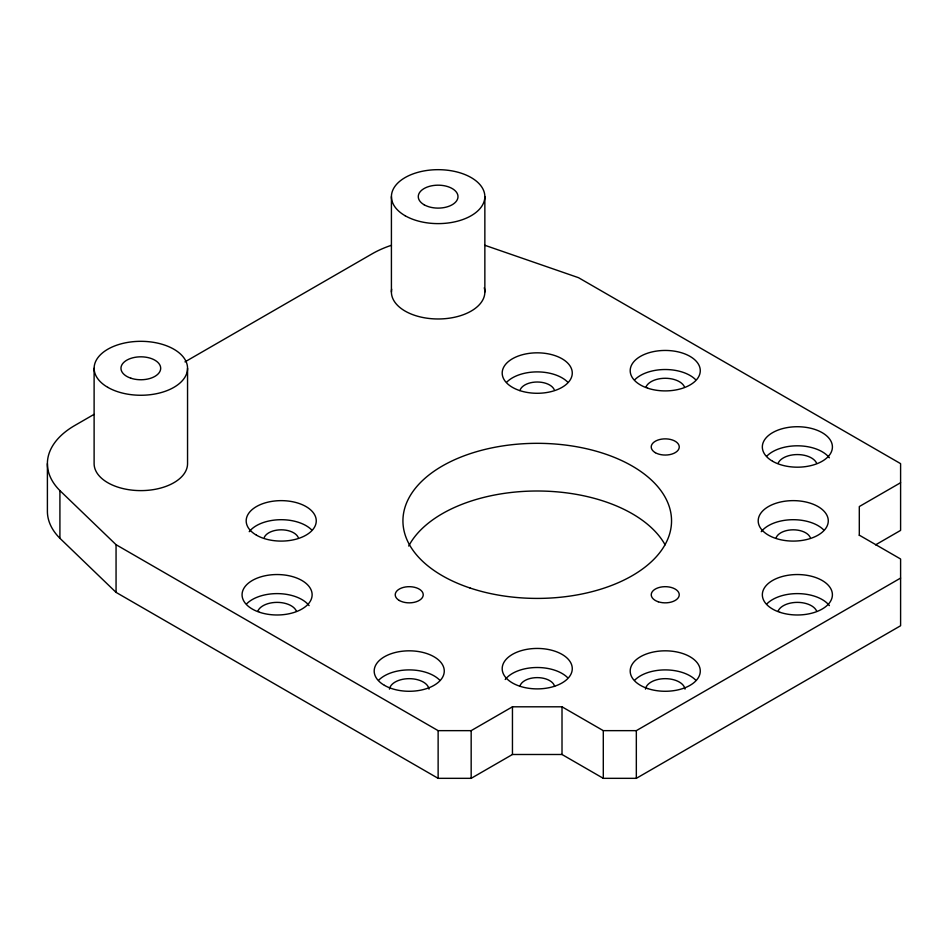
<?xml version="1.0" encoding="UTF-8"?>
<svg xmlns="http://www.w3.org/2000/svg" width="948" height="948" viewBox="0 0 948 948"><rect width="100%" height="100%" fill="white"/><g stroke="black" fill="none" stroke-linecap="round" stroke-linejoin="round"><path stroke-width="1.42" d="M93.982 414.406L74.762 425.498A93.437 53.941 0 0 0 59.914 490.614L59.914 538.298L116.059 592.381L438.13 778.332L471.168 778.332L512.453 754.49L562.01 754.49L603.295 778.332L636.333 778.332L900.6 625.751L900.6 559L859.303 535.17M184.967 361.875L372.066 253.863A93.437 53.941 0 0 1 391.417 245.283M59.914 490.614L116.059 544.697L438.13 730.647L471.168 730.647L512.453 706.805L562.01 706.805L603.295 730.647L636.333 730.647L900.6 578.079M900.6 482.722L859.303 506.552L859.303 535.454M875.573 544.851L900.6 530.394L900.6 463.643L578.529 277.693L484.855 245.283M636.333 730.647L636.333 778.332M603.295 730.647L603.295 778.332M562.01 706.805L562.01 754.49M512.453 706.805L512.453 754.49M484.855 196.639L484.855 291.996M471.168 730.647L471.168 778.332M438.13 730.647L438.13 778.332M391.417 196.639L391.417 291.996M187.55 368.286L187.55 463.643A46.713 26.971 0 0 1 140.837 490.614A46.713 26.971 0 0 1 94.113 463.643L94.113 368.286M116.059 544.697L116.059 592.381M47.4 463.643L47.4 511.328A93.437 53.941 0 0 0 59.914 538.298M767.027 455.917A35.04 20.228 0 0 1 799.2 445.833A35.04 20.228 0 0 1 829.381 457.801M761.232 531.698A35.04 20.228 0 0 1 791.414 519.729A35.04 20.228 0 0 1 823.587 529.814M778.19 463.062A19.849 11.459 0 0 1 797.375 454.566A19.849 11.459 0 0 1 816.548 463.062M520.31 389.51A17.514 10.12 0 0 1 537.232 382.008A17.514 10.12 0 0 1 554.153 389.51M519.871 686.376A17.514 10.12 0 0 1 537.303 677.619A17.514 10.12 0 0 1 554.616 686.459M264.302 537.315A17.514 10.12 0 0 1 281.224 529.814A17.514 10.12 0 0 1 298.146 537.315M776.317 537.315A17.514 10.12 0 0 1 793.239 529.814A17.514 10.12 0 0 1 810.161 537.315M646.062 386.772A19.849 11.459 0 0 1 665.235 378.276A19.849 11.459 0 0 1 684.42 386.772M634.899 680.012A35.04 20.228 0 0 1 695.583 680.012M767.027 603.722A35.04 20.228 0 0 1 799.2 593.638A35.04 20.228 0 0 1 829.381 605.606M778.19 610.868A19.849 11.459 0 0 1 797.375 602.371A19.849 11.459 0 0 1 816.548 610.868M645.458 689.125A19.849 11.459 0 0 1 665.235 678.661A19.849 11.459 0 0 1 685.013 689.125M408.707 546.036A134.308 77.546 0 0 1 536.13 491.005A134.308 77.546 0 0 1 665.105 544.827M634.899 379.627A35.04 20.228 0 0 1 695.583 379.627M249.217 531.698A35.04 20.228 0 0 1 279.387 519.729A35.04 20.228 0 0 1 311.572 529.814M506.896 382.008A35.04 20.228 0 0 1 567.579 382.008M505.225 679.503A35.04 20.228 0 0 1 535.407 667.534A35.04 20.228 0 0 1 567.579 677.619M389.45 689.125A19.849 11.459 0 0 1 409.228 678.661A19.849 11.459 0 0 1 429.006 689.125M378.88 680.012A35.04 20.228 0 0 1 439.576 680.012M246.753 603.722A35.04 20.228 0 0 1 278.925 593.638A35.04 20.228 0 0 1 309.095 605.606M257.915 610.868A19.849 11.459 0 0 1 277.1 602.371A19.849 11.459 0 0 1 296.274 610.868M484.274 287.777A46.713 26.971 0 0 1 439.362 318.966A46.713 26.971 0 0 1 391.666 289.187M775.725 538.381A35.04 20.228 0 0 0 828.279 520.867A35.04 20.228 0 0 0 775.725 503.341A35.04 20.228 0 0 0 775.725 538.381M772.596 461.261A35.04 20.228 0 0 0 831.218 452.196A35.04 20.228 0 0 0 788.298 427.418A35.04 20.228 0 0 0 772.596 461.261M655.329 452.682A14.019 8.094 0 0 0 678.78 449.056A14.019 8.094 0 0 0 661.609 439.137A14.019 8.094 0 0 0 655.329 452.682M647.721 688.568A35.04 20.228 0 0 0 700.276 671.054A35.04 20.228 0 0 0 647.721 653.528A35.04 20.228 0 0 0 647.721 688.568M399.321 600.487A14.019 8.094 0 0 0 422.761 596.861A14.019 8.094 0 0 0 405.602 586.954A14.019 8.094 0 0 0 399.321 600.487M658.232 601.767A14.019 8.094 0 0 0 679.254 594.763A14.019 8.094 0 0 0 658.232 587.76A14.019 8.094 0 0 0 658.232 601.767M470.078 588.021A134.308 77.546 0 0 0 671.54 520.867A134.308 77.546 0 0 0 470.078 453.713A134.308 77.546 0 0 0 470.078 588.021M647.721 388.194A35.04 20.228 0 0 0 700.276 370.668A35.04 20.228 0 0 0 647.721 353.154A35.04 20.228 0 0 0 647.721 388.194M519.717 686.186A35.04 20.228 0 0 0 572.272 668.672A35.04 20.228 0 0 0 519.717 651.146A35.04 20.228 0 0 0 519.717 686.186M256.446 535.17A35.04 20.228 0 0 0 315.068 526.093A35.04 20.228 0 0 0 272.159 501.326A35.04 20.228 0 0 0 256.446 535.17M519.717 390.576A35.04 20.228 0 0 0 572.272 373.062A35.04 20.228 0 0 0 519.717 355.536A35.04 20.228 0 0 0 519.717 390.576M779.849 612.278A35.04 20.228 0 0 0 832.403 594.763A35.04 20.228 0 0 0 779.849 577.249A35.04 20.228 0 0 0 779.849 612.278M384.45 685.357A35.04 20.228 0 0 0 443.072 676.291A35.04 20.228 0 0 0 400.163 651.513A35.04 20.228 0 0 0 384.45 685.357M259.574 612.278A35.04 20.228 0 0 0 312.129 594.763A35.04 20.228 0 0 0 259.574 577.249A35.04 20.228 0 0 0 259.574 612.278M405.104 215.717A46.713 26.971 0 0 0 483.255 203.619A46.713 26.971 0 0 0 426.043 170.593A46.713 26.971 0 0 0 405.104 215.717M424.088 204.744A19.849 11.459 0 0 0 457.315 199.613A19.849 11.459 0 0 0 432.999 185.571A19.849 11.459 0 0 0 424.088 204.744M107.799 387.353A46.713 26.971 0 0 0 185.962 375.266A46.713 26.971 0 0 0 128.738 342.24A46.713 26.971 0 0 0 107.799 387.353M130.907 378.216A19.849 11.459 0 0 0 160.686 368.286A19.849 11.459 0 0 0 130.907 358.356A19.849 11.459 0 0 0 130.907 378.216"/></g></svg>
